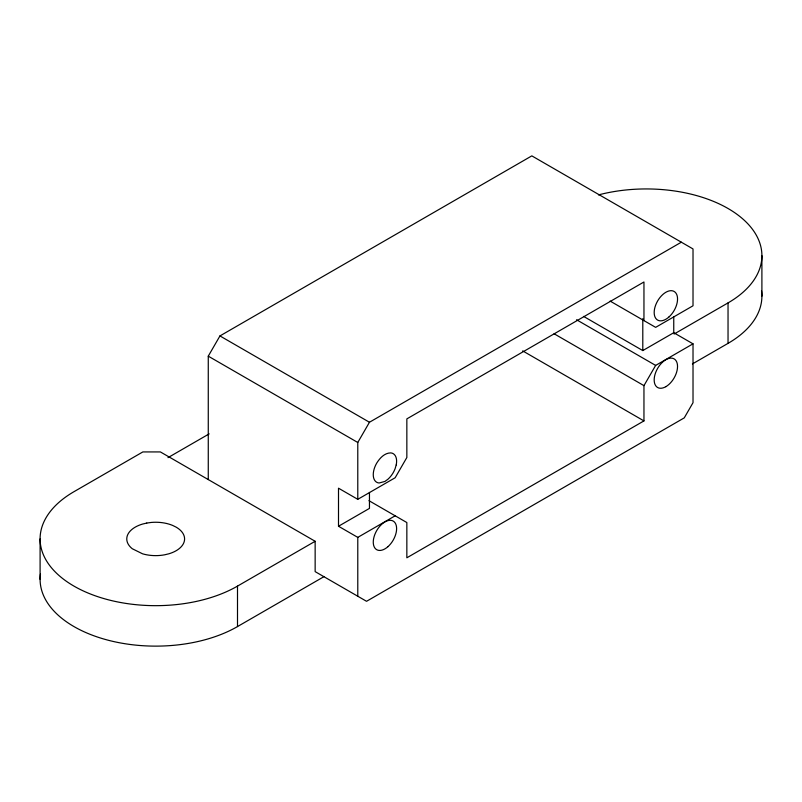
<?xml version="1.0" encoding="UTF-8"?>
<svg xmlns="http://www.w3.org/2000/svg" width="802" height="802" viewBox="0 0 802 802"><rect width="100%" height="100%" fill="white"/><g stroke="black" fill="none" stroke-linecap="round" stroke-linejoin="round"><path stroke-width="1.2" d="M208.269 479.576L208.269 356.158L219.948 335.928L531.826 155.869L693.018 248.941L693.018 305.783L655.645 327.356L610.132 301.091M315.146 541.28L237.502 586.112A115.638 66.756 0 0 1 73.964 586.112A115.638 66.756 0 0 1 73.964 491.696L142.856 451.927L160.38 451.927L315.146 541.28L315.146 571.625L366.544 601.299L684.256 417.872L693.018 402.694L693.018 343.837L673.75 332.71L642.793 350.574L583.595 316.399M369.461 492.428L369.461 508.388L338.504 526.252L357.782 537.38L357.782 596.247M673.75 332.71L673.75 316.75M643.956 320.62L643.956 281.983L406.845 418.885L406.845 457.511L395.155 477.751L357.782 499.325L357.782 442.483L369.461 422.253L681.339 242.194M368.95 500.669L406.845 522.543L406.845 557.801L643.956 420.91L643.956 385.642L655.645 365.411L693.018 343.837M167.969 457.661L209.172 433.872M674.111 334.033L728.036 302.905A115.638 66.756 0 0 0 741.319 217.683A115.638 66.756 0 0 0 598.442 194.916M357.782 537.38L395.155 515.806M40.461 574.132A115.638 66.756 0 0 0 107.318 639.996A115.638 66.756 0 0 0 237.502 626.573L323.908 576.688M692.387 363.948L728.036 343.366A115.638 66.756 0 0 0 761.539 290.925M576.548 319.747L655.645 365.411M554.092 333.762L643.956 385.642M522.693 350.895L643.956 420.91M219.948 335.928L369.461 422.253M208.269 356.158L357.782 442.483M357.782 499.325L338.504 488.197L338.504 526.252M761.9 255.698L761.9 296.159M728.036 302.905L728.036 343.366M642.793 318.665L642.793 350.574M237.502 586.112L237.502 626.573M40.1 538.904L40.1 579.365M396.218 464.919L395.055 468.849A16.521 9.534 -60 0 1 387.957 479.225L384.94 481.431L379.095 482.994A16.521 9.534 -60 0 1 376.679 463.175C379.767 458.193 384.459 452.929 390.774 452.889A16.521 9.534 -60 0 1 396.218 464.919M146.746 523.064L142.555 524.067A28.912 16.692 0 0 0 132.29 548.748L142.555 553.811A28.912 16.692 0 0 0 164.61 554.814L168.801 553.811A28.912 16.692 0 0 0 176.119 527.135L172.671 525.44A28.912 16.692 0 0 0 151.157 522.453L146.746 523.064M668.888 317.041A16.521 9.534 -60 0 0 674.121 291.447A16.521 9.534 -60 0 0 654.582 308.78A16.521 9.534 -60 0 0 668.888 317.041M387.957 546.663A16.521 9.534 -60 0 0 393.201 521.079A16.521 9.534 -60 0 0 373.662 538.403A16.521 9.534 -60 0 0 387.957 546.663M665.861 386.674A16.521 9.534 -60 0 0 675.976 360.609A16.521 9.534 -60 0 0 655.745 372.288A16.521 9.534 -60 0 0 665.861 386.674"/></g></svg>
